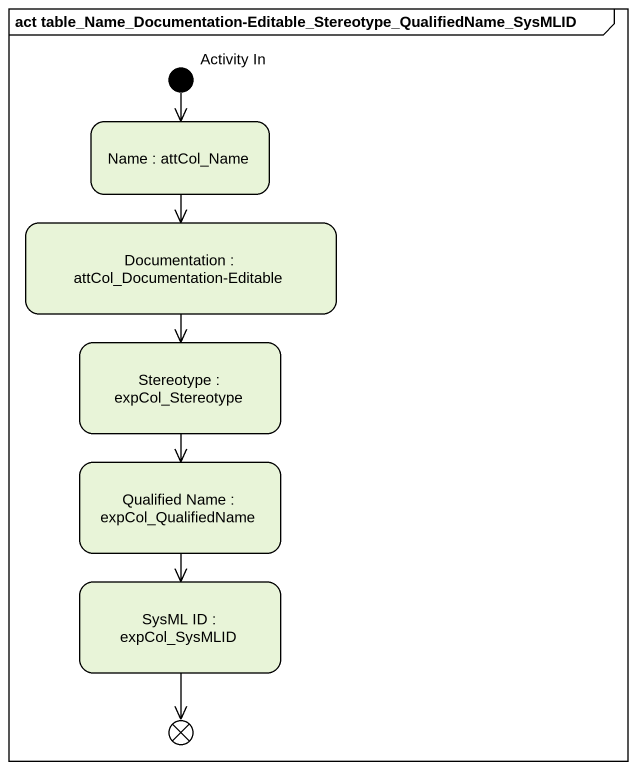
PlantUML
@startuml
mainframe act table_Name_Documentation-Editable_Stereotype_QualifiedName_SysMLID
hide empty description
state "Activity In" as Activity_In <<start>>
state "Name : attCol_Name" as Name
state "Documentation : attCol_Documentation-Editable" as Documentation
state "Stereotype : expCol_Stereotype" as Stereotype_
state "Qualified Name : expCol_QualifiedName" as Qualified_Name
state "SysML ID : expCol_SysMLID" as SysML_ID
state flowfinal1 <<end>>
Activity_In --> Name
Name --> Documentation
Documentation --> Stereotype_
Stereotype_ --> Qualified_Name
Qualified_Name --> SysML_ID
SysML_ID --> flowfinal1
@enduml
